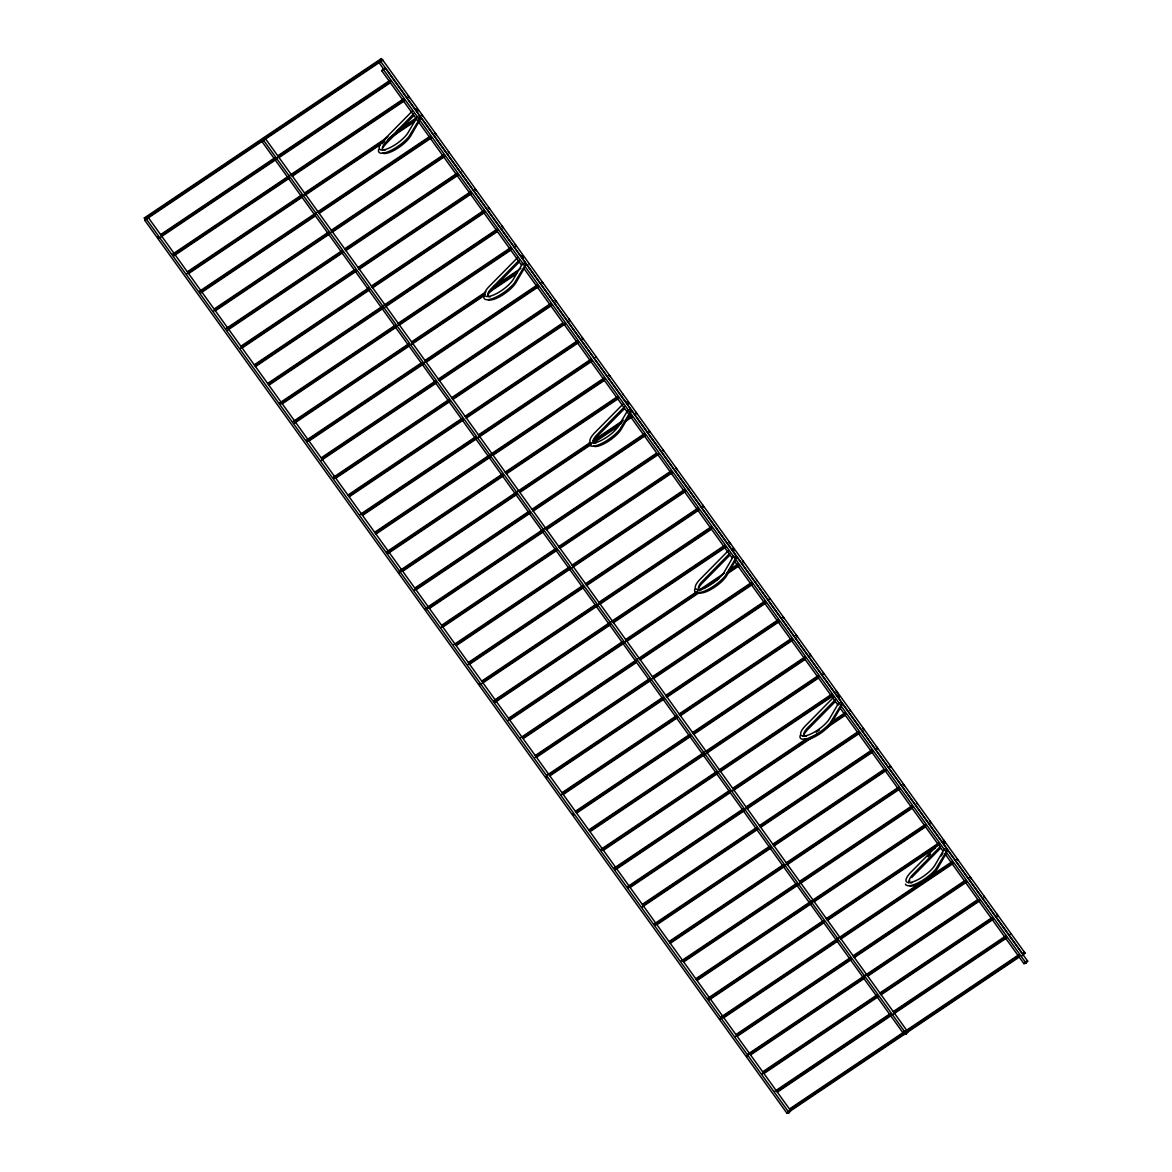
<?xml version="1.0" encoding="UTF-8"?>
<svg xmlns="http://www.w3.org/2000/svg" width="1172" height="1172" viewBox="0 0 1172 1172"><rect width="100%" height="100%" fill="white"/><g stroke="black" fill="none" stroke-linecap="round" stroke-linejoin="round"><path stroke-width="1.5" d="M144.727 220.277L148.463 217.772L790.704 1110.748L789.078 1112.711L786.969 1113.268L144.727 220.277L262.543 141.05M261.913 141.475L265.648 138.97L907.89 1031.946L906.264 1033.924L904.154 1034.466L261.913 141.475L265.648 138.97M944.881 853.729L1023.962 963.692L1026.071 963.135L1027.697 961.172L385.456 68.181L383.347 68.738L379.098 62.687L380.739 60.71L382.834 60.168L1025.09 953.144L1022.057 955.795M382.834 60.168L379.098 62.687M521.701 265.341L381.72 70.701L383.347 68.738M385.456 68.181L381.72 70.701M786.969 1113.268L787.35 1112.404M1023.962 963.692L1024.343 962.813M417.452 116.526L408.09 132.612A18.107 5.699 -35.7 0 1 384.943 149.606A18.107 5.699 -35.7 0 1 385.134 138.618L412.354 111.018M419.049 116.511L420.455 117.537L408.852 136.728A20.393 6.417 -35.7 0 1 388.855 151.422A20.393 6.417 -35.7 0 1 378.659 149.518M419.107 121.478L410.61 136.099A18.107 5.699 -35.7 0 1 396.605 148.903A18.107 5.699 -35.7 0 1 382.761 153.151M522.829 263.041L513.468 279.112A18.107 5.699 -35.7 0 1 490.321 296.106A18.107 5.699 -35.7 0 1 490.497 285.118L517.731 257.532M524.426 263.026L525.818 264.037L514.23 283.228A20.393 6.417 -35.7 0 1 494.218 297.922A20.393 6.417 -35.7 0 1 484.021 296.033M524.485 267.992L515.973 282.599A18.107 5.699 -35.7 0 1 501.982 295.403A18.107 5.699 -35.7 0 1 488.123 299.666M628.192 409.541L618.831 425.612A18.107 5.699 -35.7 0 1 595.684 442.62A18.107 5.699 -35.7 0 1 595.874 431.633L623.094 404.032M629.789 409.526L631.181 410.537L619.592 429.743A20.393 6.417 -35.7 0 1 599.595 444.422A20.393 6.417 -35.7 0 1 589.399 442.533M629.847 414.492L621.35 429.099A18.107 5.699 -35.7 0 1 607.345 441.917A18.107 5.699 -35.7 0 1 593.486 446.166M733.555 556.055L724.208 572.126A18.107 5.699 -35.7 0 1 701.046 589.12A18.107 5.699 -35.7 0 1 701.237 578.133L728.471 550.532M735.166 556.026L736.558 557.052L724.97 576.243A20.393 6.417 -35.7 0 1 704.958 590.937A20.393 6.417 -35.7 0 1 694.762 589.047M735.225 560.992L726.713 575.613A18.107 5.699 -35.7 0 1 712.708 588.417A18.107 5.699 -35.7 0 1 698.864 592.68M838.932 702.555L829.571 718.626A18.107 5.699 -35.7 0 1 806.424 735.62A18.107 5.699 -35.7 0 1 806.614 724.633L833.834 697.047M840.529 702.541L841.921 703.552L830.333 722.758A20.393 6.417 -35.7 0 1 810.321 737.437A20.393 6.417 -35.7 0 1 800.139 735.547M840.588 707.507L832.076 722.113A18.107 5.699 -35.7 0 1 818.085 734.917A18.107 5.699 -35.7 0 1 804.226 739.18M944.295 849.055L934.948 865.126A18.107 5.699 -35.7 0 1 911.787 882.135A18.107 5.699 -35.7 0 1 911.977 871.148L939.197 843.547M941.277 855.912L942.962 853.011M945.892 849.041L947.298 850.052L935.696 869.258A20.393 6.417 -35.7 0 1 917.793 882.985A20.393 6.417 -35.7 0 1 905.473 884.084M945.951 854.007L937.453 868.628A18.107 5.699 -35.7 0 1 923.448 881.432A18.107 5.699 -35.7 0 1 909.604 885.68M382.087 143.731L384.094 141.592M413.613 113.889L385.09 142.955A15.822 4.981 -35.7 0 0 384.958 150.324M413.628 115.764L387.639 142.105A18.107 5.699 -35.7 0 0 382.848 147.862M518.991 260.404L490.453 289.455A15.822 4.981 -35.7 0 0 490.321 296.824M518.991 262.264L493.016 288.605A18.107 5.699 -35.7 0 0 488.211 294.362M624.354 406.904L595.816 435.955A15.822 4.981 -35.7 0 0 593.135 442.034M624.368 408.779L598.379 435.12A18.107 5.699 -35.7 0 0 593.589 440.862M729.731 553.418L701.193 582.469A15.822 4.981 -35.7 0 0 698.497 588.534M729.731 555.279L703.757 581.62A18.107 5.699 -35.7 0 0 698.952 587.377M835.094 699.918L806.556 728.969A15.822 4.981 -35.7 0 0 806.439 736.338M835.109 701.779L809.12 728.12A18.107 5.699 -35.7 0 0 803.274 736.25M928.063 856.717L930.539 854.212M940.471 846.418L911.933 875.484A15.822 4.981 -35.7 0 0 911.801 882.853M940.471 848.294L914.482 874.634A18.107 5.699 -35.7 0 0 911.684 877.608M144.303 217.977L145.548 219.721L144.303 217.977L381.31 58.6L382.57 60.343L381.31 58.6M144.801 218.505L150.88 214.417M155.436 211.341L163.04 206.243M166.072 204.192L199.504 181.719M202.536 179.682L210.14 174.569M216.219 170.482L222.299 166.395M226.855 163.333L260.272 140.845M263.319 138.809L270.908 133.696M273.955 131.66L281.544 126.547M284.591 124.51L293.703 118.372M298.259 115.31L328.643 94.873M334.723 90.786L340.803 86.699M345.359 83.637L352.962 78.524M355.995 76.488L377.267 62.189M145.035 219.208L382.057 59.831M265.575 139.014L379.523 62.394M160.711 234.547L274.658 157.912M277.705 155.876L390.13 80.267M161.223 235.059L168.827 229.946M171.859 227.91L177.939 223.823M182.495 220.761L190.098 215.648M193.131 213.612L202.243 207.473M206.799 204.411L237.198 183.975M243.263 179.887L249.343 175.8M253.899 172.738L261.502 167.625M264.535 165.589L273.662 159.451M278.218 156.389L308.602 135.952M314.682 131.865L320.762 127.777M325.318 124.715L332.907 119.617M335.954 117.566L343.543 112.453M346.59 110.417L380.006 87.944M383.054 85.893L389.133 81.806M161.458 235.762L390.877 81.498M160.447 237.301L275.918 159.656M278.965 157.619L389.866 83.036M172.577 254.163L403.52 98.873M176.122 252.639L180.678 249.577M183.726 247.526L217.142 225.053M223.222 220.966L229.302 216.879M233.858 213.817L239.938 209.729M244.494 206.668L252.097 201.555M255.13 199.518L287.037 178.056M291.594 174.994L299.197 169.881M305.262 165.794L311.342 161.707M315.898 158.645L349.329 136.172M352.362 134.121L358.442 130.048M362.998 126.972L370.601 121.873M373.634 119.822L382.761 113.699M387.317 110.622L402.509 100.411M173.324 255.393L288.781 177.748M291.828 175.697L404.252 100.103M173.837 255.906L289.294 178.261M292.341 176.225L404.765 100.616M187.476 271.743L301.424 195.123M304.471 193.087L388.02 136.89M397.147 130.751L416.895 117.478M187.989 272.27L197.101 266.132M200.148 264.096L207.737 258.983M210.784 256.946L219.897 250.808M224.453 247.746L257.869 225.273M260.916 223.222L266.996 219.135M271.552 216.073L279.141 210.96M282.188 208.924L300.413 196.662M306.493 192.574L326.241 179.301M332.321 175.214L338.4 171.127M342.957 168.05L350.56 162.952M353.592 160.901L385.5 139.453M403.739 127.191L409.804 123.104M186.7 273.999L384.211 141.182M390.291 137.095L416.119 119.72M188.736 273.486L302.684 196.867M305.716 194.83L380.168 144.757M387.756 139.658L413.584 122.284M199.343 291.374L430.271 136.084M201.364 290.876L234.796 268.388M240.875 264.301L246.94 260.228M251.511 257.151L259.1 252.053M262.147 250.002L269.736 244.889M272.783 242.853L306.2 220.38M312.279 216.293L315.312 214.242M322.915 209.143L328.995 205.056M333.551 201.98L341.14 196.881M344.187 194.83L366.968 179.506M370.015 177.47L377.604 172.357M380.651 170.321L388.24 165.208M394.319 161.121L400.399 157.033M404.955 153.971L427.751 138.648M201.599 291.579L315.546 214.959M318.594 212.908L431.018 137.3M200.588 293.117L314.536 216.498M319.092 213.421L431.53 137.827M214.242 308.954L328.189 232.334M331.222 230.283L443.661 154.689M217.787 307.43L225.376 302.317M231.455 298.23L237.535 294.157M242.091 291.081L249.695 285.983M252.727 283.932L286.158 261.459M289.191 259.408L296.794 254.309M299.827 252.258L308.939 246.135M313.51 243.073L325.655 234.898M331.735 230.811L343.894 222.636M349.974 218.549L356.039 214.461M360.61 211.4L368.198 206.287M371.246 204.236L415.298 174.613M421.378 170.526L427.458 166.439M432.014 163.377L439.603 158.264M213.465 311.21L442.884 156.931M215.487 310.697L329.435 234.078M332.482 232.027L444.906 156.433M226.093 328.585L341.565 250.94M344.597 248.889L457.036 173.295M228.13 328.072L255.481 309.686M258.514 307.65L264.594 303.563M269.15 300.501L276.753 295.388M279.786 293.337L323.838 263.715M329.918 259.627L335.998 255.54M345.11 249.416L348.157 247.365M351.19 245.329L358.793 240.216M361.826 238.165L395.257 215.692M398.29 213.656L405.893 208.543M411.973 204.455L418.038 200.368M422.609 197.306L456.025 174.833M228.364 328.79L342.312 252.156M345.344 250.119L457.783 174.511M227.353 330.328L342.825 252.683M345.857 250.632L458.296 175.038M240.993 346.165L354.94 269.545M357.987 267.494L470.412 191.886M241.505 346.678L244.552 344.641M249.109 341.579L255.188 337.492M259.745 334.43L267.333 329.317M270.38 327.266L303.797 304.793M306.844 302.757L314.433 297.644M320.513 293.557L326.592 289.469M331.149 286.408L353.944 271.084M358.5 268.007L364.58 263.934M367.612 261.883L373.692 257.796M378.248 254.734L385.837 249.621M388.884 247.585L397.997 241.447M402.553 238.385L432.937 217.948M439.017 213.861L445.096 209.773M449.652 206.712L457.256 201.599M460.288 199.562L469.401 193.439M240.216 348.406L355.687 270.761M358.735 268.725L471.159 193.116M242.252 347.908L356.2 271.289M359.233 269.238L471.671 193.629M254.383 364.77L368.33 288.136M371.363 286.1L483.802 210.491M254.881 365.283L273.12 353.021M276.153 350.985L282.232 346.897M286.788 343.836L294.392 338.723M297.424 336.686L306.551 330.548M311.107 327.486L341.492 307.049M347.571 302.962L353.651 298.875M358.207 295.813L365.796 290.7M371.876 286.613L376.432 283.551M379.479 281.514L412.896 259.027M418.975 254.939L425.055 250.867M429.611 247.79L435.691 243.703M440.247 240.641L447.836 235.528M450.883 233.492L482.791 212.029M255.115 366.001L369.063 289.367M372.11 287.33L484.534 211.722M255.628 366.514L369.576 289.894M372.623 287.843L485.047 212.235M267.758 383.376L497.177 229.097M269.794 382.863L272.827 380.827M277.383 377.765L284.986 372.652M288.019 370.616L321.45 348.128M327.515 344.041L332.086 340.979M338.151 336.891L344.231 332.804M348.787 329.742L356.391 324.629M359.423 322.593L382.219 307.269M385.251 305.218L392.854 300.12M395.887 298.069L403.49 292.956M409.57 288.869L415.65 284.781M420.206 281.72L453.623 259.246M456.67 257.21L462.75 253.123M467.306 250.046L474.894 244.948M477.942 242.897L496.166 230.635M268.505 384.592L382.453 307.972M385.485 305.936L497.924 230.327M269.018 385.119L496.913 231.866M279.625 402.992L395.081 325.347M398.128 323.311L510.553 247.702M281.646 402.494L301.394 389.207M304.442 387.17L312.03 382.057M315.078 380.021L324.19 373.883M328.746 370.821L362.177 348.348M365.21 346.297L371.29 342.209M375.846 339.148L383.449 334.049M386.482 331.998L394.085 326.885M400.15 322.798L430.549 302.376M436.614 298.289L442.694 294.201M447.25 291.139L454.853 286.027M457.886 283.976L465.489 278.877M468.522 276.826L501.953 254.353M280.357 404.223L511.3 248.933M282.393 403.725L396.341 327.091M399.374 325.054L510.289 250.471M293 421.598L408.471 343.953M411.504 341.916L485.955 291.843M493.544 286.744L520.895 268.344M295.022 421.1L302.625 415.987M305.658 413.95L339.089 391.463M345.169 387.39L351.248 383.303M355.805 380.226L361.884 376.139M366.44 373.077L374.029 367.979M377.076 365.928L408.984 344.48M413.54 341.404L421.129 336.305M427.209 332.218L433.288 328.131M437.845 325.054L445.448 319.956M448.48 317.905L481.912 295.432M498.613 284.195L504.693 280.108M509.249 277.046L516.852 271.933M295.256 421.803L409.204 345.183M412.251 343.132L485.179 294.099M489.735 291.037L517.086 272.637M294.245 423.341L408.208 346.722M411.24 344.671L484.168 295.637M488.724 292.575L516.076 274.175M306.375 440.203L421.847 362.558M424.879 360.522L537.318 284.913M309.921 438.68L319.048 432.556M322.08 430.505L329.684 425.392M335.763 421.319L341.828 417.232M346.399 414.156L353.988 409.057M357.021 407.006L390.452 384.533M393.484 382.482L401.088 377.384M404.12 375.333L413.247 369.209M417.803 366.147L420.836 364.096M425.392 361.035L451.22 343.66M454.267 341.623L460.347 337.536M464.903 334.474L472.492 329.361M475.539 327.325L519.592 297.688M525.671 293.601L531.751 289.513M307.123 441.434L538.065 286.144M309.144 440.921L423.107 364.302M426.139 362.265L538.563 286.657M321.275 457.783L435.222 381.164M438.269 379.113L550.693 303.519M326.343 455.234L359.775 432.761M362.807 430.725L368.887 426.637M373.443 423.575L381.047 418.463M384.079 416.412L391.682 411.313M394.715 409.262L428.146 386.789M444.862 375.553L450.927 371.465M455.483 368.404L463.087 363.291M466.119 361.254L499.55 338.767M502.583 336.73L510.186 331.617M516.266 327.53L522.346 323.443M526.902 320.381L534.491 315.268M537.538 313.232L549.683 305.057M322.022 459.014L435.969 382.394M439.002 380.343L551.441 304.735M321.011 460.552L436.482 382.907M439.515 380.856L551.953 305.262M333.141 477.414L448.612 399.769M451.645 397.718L562.56 323.135M333.654 477.927L336.686 475.891M342.766 471.803L347.322 468.741M353.402 464.654L359.482 460.567M364.038 457.505L371.627 452.392M374.674 450.341L408.09 427.868M411.138 425.832L418.726 420.719M424.806 416.631L430.886 412.544M435.442 409.482L443.045 404.369M452.158 398.246L477.986 380.871M482.542 377.809L490.145 372.696M493.178 370.66L502.29 364.521M506.861 361.459L540.277 338.986M543.325 336.935L549.39 332.848M553.946 329.786L561.549 324.688M333.888 478.645L449.345 400.985M452.392 398.949L564.816 323.34M335.91 478.132L449.858 401.513M452.905 399.462L565.329 323.868M348.04 494.994L461.988 418.375M465.02 416.324L577.459 340.73M348.553 495.507L351.585 493.471M354.633 491.434L386.526 469.972M391.096 466.91L398.685 461.797M401.732 459.761L448.832 428.088M451.865 426.037L457.944 421.949M465.533 416.851L470.089 413.775M473.136 411.738L480.725 406.625M483.772 404.589L517.189 382.101M523.269 378.029L529.348 373.941M533.905 370.865L539.984 366.777M544.541 363.716L552.144 358.603M555.176 356.566L577.972 341.242M348.787 496.225L462.735 419.591M465.767 417.554L578.206 341.946M349.285 496.738L463.248 420.118M466.28 418.067L578.704 342.473M359.892 514.625L475.363 436.98M478.41 434.929L590.835 359.321M361.928 514.112L366.484 511.051M371.041 507.989L377.12 503.901M381.676 500.84L389.28 495.727M392.312 493.69L425.744 471.203M431.823 467.115L436.38 464.053M442.459 459.966L448.524 455.879M453.095 452.817L460.684 447.704M463.731 445.668L475.876 437.493M478.923 435.442L497.148 423.195M500.195 421.144L507.784 416.031M513.863 411.943L519.943 407.871M524.499 404.794L557.916 382.321M560.963 380.285L567.043 376.197M571.599 373.121L579.188 368.023M582.235 365.972L589.824 360.873M362.163 514.83L476.11 438.196M479.143 436.16L591.582 360.551M362.675 515.343L592.094 361.064M374.791 532.205L604.21 377.926M375.304 532.718L405.702 512.281M408.735 510.245L416.338 505.132M419.371 503.096L428.483 496.957M433.039 493.895L440.643 488.783M443.675 486.746L466.471 471.422M469.503 469.371L475.583 465.284M480.139 462.222L487.742 457.124M493.822 453.037L534.842 425.451M540.922 421.363L546.987 417.276M551.558 414.214L559.147 409.101M562.194 407.05L569.782 401.952M572.83 399.901L603.214 379.464M375.538 533.436L604.957 379.157M376.051 533.949L489.999 457.329M493.046 455.278L603.946 380.695M386.657 551.822L502.129 474.177M505.161 472.14L617.6 396.532M388.694 551.323L396.283 546.211M399.33 544.174L406.918 539.061M409.966 537.025L443.382 514.552M449.462 510.465L455.542 506.377M460.098 503.301L466.178 499.213M470.734 496.152L478.337 491.053M481.37 489.002L502.642 474.704M505.674 472.653L514.801 466.529M517.834 464.478L525.437 459.38M531.502 455.293L537.582 451.205M542.138 448.144L549.741 443.031M552.774 440.98L586.205 418.507M589.238 416.47L596.841 411.357M599.874 409.306L616.589 398.07M387.405 553.052L502.876 475.407M505.908 473.371L618.347 397.762M387.917 553.58L503.389 475.92M506.421 473.884L617.336 399.3M400.033 570.427L589.956 442.723M592.988 440.687L623.387 420.25M627.943 417.188L630.976 415.137M403.593 568.903L423.341 555.631M426.374 553.58L433.977 548.481M440.057 544.394L446.136 540.307M450.693 537.23L458.281 532.132M461.329 530.081L493.236 508.633M497.792 505.557L505.381 500.459M508.428 498.408L514.493 494.32M522.097 489.222L555.528 466.734M558.561 464.698L564.64 460.611M569.196 457.549L576.8 452.436M579.832 450.4L587.436 445.287M596.548 439.148L622.376 421.788M400.78 571.658L516.251 494.013M519.284 491.962L590.703 443.954M593.735 441.903L621.087 423.517M627.167 419.43L631.723 416.368M402.816 571.16L516.764 494.525M519.797 492.489L591.215 444.466M594.248 442.43L618.552 426.081M624.632 421.993L632.235 416.88M414.932 588.022L528.894 511.388M531.927 509.351L644.351 433.743M416.968 587.509L464.068 555.836M467.101 553.799L473.18 549.712M477.737 546.65L485.34 541.537M488.372 539.486L495.976 534.388M499.008 532.337L529.407 511.915M538.519 505.777L544.599 501.689M549.155 498.627L555.235 494.54M559.791 491.478L567.38 486.365M570.427 484.329L603.844 461.841M606.891 459.805L614.48 454.692M620.559 450.605L626.639 446.517M631.195 443.456L643.355 435.281M414.156 590.263L529.627 512.618M532.674 510.567L645.098 434.973M416.192 589.765L530.14 513.131M533.187 511.095L645.611 435.486M426.798 607.638L656.217 453.374M427.311 608.165L440.98 598.965M447.059 594.878L451.616 591.816M457.695 587.729L463.775 583.641M468.331 580.58L475.935 575.467M478.967 573.416L512.398 550.943M515.431 548.906L523.034 543.793M529.099 539.706L535.179 535.619M539.735 532.557L542.783 530.506M550.371 525.408L582.279 503.945M586.835 500.883L594.438 495.771M597.471 493.734L606.598 487.596M611.154 484.534L644.571 462.061M647.618 460.01L653.698 455.923M429.055 607.843L543.017 531.224M546.049 529.173L658.474 453.579M429.567 608.356L543.53 531.736M546.562 529.7L658.986 454.091M441.698 625.218L555.645 548.599M558.692 546.548L671.117 470.954M448.29 621.658L455.879 616.545M458.926 614.509L490.834 593.047M495.39 589.985L502.978 584.872M506.026 582.836L513.614 577.723M516.662 575.672L553.125 551.162M559.205 547.075L562.238 545.024M566.794 541.962L572.874 537.875M577.43 534.813L585.033 529.7M588.066 527.664L621.497 505.191M627.562 501.103L632.133 498.027M638.198 493.939L644.278 489.852M648.834 486.79L656.437 481.692M659.47 479.641L671.629 471.466M440.921 627.474L556.392 549.829M559.425 547.778L671.864 472.17M442.957 626.961L556.905 550.342M559.938 548.291L672.376 472.697M453.564 644.849L569.035 567.204M572.068 565.153L684.492 489.559M455.586 644.351L461.665 640.264M464.713 638.213L469.269 635.151M475.349 631.063L481.414 626.976M485.984 623.914L493.573 618.801M496.606 616.765L530.037 594.277M533.07 592.241L540.673 587.128M546.753 583.041L552.832 578.953M557.389 575.892L564.977 570.779M572.581 565.68L601.441 546.269M604.488 544.218L612.077 539.105M615.124 537.069L624.237 530.945M628.793 527.869L636.396 522.771M639.429 520.72L671.336 499.272M675.892 496.196L683.496 491.097M455.82 645.054L569.768 568.42M572.815 566.384L685.239 490.775M456.333 645.567L685.752 491.302M468.463 662.429L582.411 585.81M585.443 583.759L697.882 508.165M468.976 662.942L473.532 659.88M476.565 657.844L508.472 636.381M513.028 633.32L520.632 628.207M523.664 626.17L532.777 620.032M537.347 616.97L543.412 612.883M547.983 609.821L579.876 588.373M587.48 583.26L592.036 580.199M595.068 578.148L602.672 573.035M605.704 570.998L642.168 546.474M645.215 544.438L651.295 540.351M655.851 537.289L661.931 533.201M666.487 530.125L674.076 525.027M677.123 522.976L696.871 509.703M467.687 664.685L583.158 587.025M586.19 584.989L698.615 509.38M469.708 664.172L583.671 587.553M586.703 585.502L699.127 509.908M481.839 681.035L595.786 604.415M598.833 602.364L711.258 526.755M482.351 681.547L488.431 677.46M492.987 674.398L499.067 670.311M503.623 667.249L511.212 662.136M514.259 660.1L550.723 635.576M553.755 633.539L558.312 630.463M564.391 626.375L570.471 622.288M575.027 619.226L582.63 614.128M585.663 612.077L594.775 605.953M599.346 602.877L619.094 589.604M622.127 587.553L629.73 582.455M635.81 578.367L641.875 574.28M646.446 571.218L654.035 566.105M657.067 564.054L690.498 541.581M693.531 539.545L701.134 534.432M704.167 532.381L710.247 528.308M482.586 682.265L712.005 527.986M481.575 683.803L597.046 606.158M600.079 604.107L710.994 529.524M493.705 700.666L724.633 545.361M497.25 699.127L527.634 678.705M530.682 676.654L538.27 671.556M544.35 667.469L550.43 663.381M554.986 660.305L562.575 655.207M565.622 653.156L597.53 631.708M602.086 628.646L608.165 624.559M612.722 621.482L621.834 615.359M626.39 612.297L632.47 608.209M637.026 605.148L668.934 583.685M673.49 580.623L681.093 575.511M684.126 573.474L691.729 568.361M694.762 566.31L723.637 546.899M494.438 701.882L609.909 624.237M612.956 622.2L725.38 546.592M494.95 702.409L610.422 624.764M613.469 622.713L725.893 547.104M508.604 718.246L622.552 641.611M625.584 639.575L724.34 573.167M728.896 570.105L738.023 563.966M510.626 717.733L518.229 712.635M521.262 710.584L528.865 705.485M531.898 703.434L541.025 697.311M545.581 694.234L577.488 672.787M582.045 669.725L588.11 665.637M592.68 662.561L600.269 657.463M603.316 655.412L621.541 643.15M627.621 639.062L639.78 630.902M642.813 628.851L647.369 625.789M653.449 621.702L659.528 617.615M664.085 614.553L671.673 609.44M674.72 607.404L697.516 592.08M700.548 590.029L706.628 585.941M711.184 582.88L718.773 577.767M735.489 566.53L738.536 564.494M507.828 720.487L697.736 592.783M703.815 588.696L719.007 578.47M726.611 573.372L738.756 565.197M509.849 719.989L623.797 643.355M626.844 641.318L699.772 592.27M727.123 573.884L739.268 565.71M520.456 737.862L751.399 582.572M522.492 737.364L555.924 714.891M561.989 710.803L568.068 706.716M572.625 703.654L580.228 698.541M583.26 696.49L616.692 674.017M619.724 671.981L627.328 666.868M633.407 662.781L636.44 660.744M644.043 655.631L651.632 650.519M654.679 648.482L686.572 627.02M691.143 623.958L698.732 618.845M701.779 616.809L710.891 610.671M715.447 607.609L748.879 585.136M522.727 738.067L636.674 661.447M639.707 659.397L752.146 583.803M523.239 738.594L635.663 662.986M640.22 659.924L752.658 584.315M535.355 755.457L649.317 678.822M652.35 676.786L764.774 601.177M538.915 753.918L548.027 747.795M552.583 744.733L558.663 740.645M563.219 737.584L595.127 716.121M599.683 713.059L607.286 707.947M610.319 705.91L617.922 700.797M620.955 698.761L630.067 692.623M634.623 689.561L646.783 681.386M652.863 677.299L657.419 674.237M660.451 672.186L666.531 668.099M671.087 665.037L677.167 660.949M681.723 657.888L689.326 652.775M692.359 650.738L725.79 628.265M731.87 624.178L736.426 621.101M742.506 617.014L748.571 612.927M753.142 609.865L765.287 601.69M534.578 757.698L763.998 603.419M536.615 757.2L650.563 680.566M653.61 678.529L766.034 602.921M547.221 775.073L662.693 697.428M665.725 695.392L778.164 619.783M549.258 774.575L573.562 758.225M579.642 754.138L585.722 750.051M590.278 746.989L597.867 741.876M600.914 739.84L634.33 717.352M637.378 715.316L644.966 710.203M651.046 706.115L657.126 702.028M666.238 695.904L669.285 693.853M672.318 691.817L705.749 669.344M708.782 667.293L716.385 662.195M719.418 660.144L728.53 654.02M733.086 650.943L740.689 645.845M743.722 643.794L775.63 622.347M549.478 775.278L663.44 698.659M666.472 696.608L778.897 621.014M549.99 775.791L663.938 699.171M666.985 697.135L779.409 621.526M562.12 792.653L676.068 716.033M679.115 713.982L791.539 638.388M562.633 793.18L565.666 791.129M570.222 788.067L577.825 782.955M580.858 780.918L612.766 759.456M617.322 756.394L624.925 751.281M627.958 749.245L637.085 743.107M641.641 740.045L647.72 735.957M652.277 732.896L675.057 717.572M681.137 713.484L684.184 711.448M688.74 708.371L696.329 703.273M699.376 701.222L706.965 696.109M710.012 694.073L746.476 669.549M749.509 667.513L755.588 663.425M760.145 660.363L766.224 656.276M770.78 653.2L778.384 648.101M781.416 646.05L790.529 639.927M561.344 794.909L676.815 717.264M679.848 715.213L792.287 639.604M563.38 794.396L677.328 717.777M680.361 715.726L792.799 640.132M575.496 811.258L689.444 734.639M692.491 732.588L804.915 656.994M576.009 811.786L592.724 800.535M597.28 797.473L603.36 793.385M607.916 790.324L615.52 785.211M618.552 783.174L655.016 758.65M658.063 756.614L662.62 753.537M668.685 749.45L674.764 745.377M679.321 742.301L686.924 737.203M693.004 733.115L723.388 712.679M726.42 710.628L734.024 705.529M740.103 701.442L746.183 697.355M750.739 694.293L758.328 689.18M761.375 687.129L794.792 664.656M797.839 662.62L803.919 658.532M576.243 812.489L690.191 735.855M693.238 733.818L805.662 658.21M576.756 813.002L690.704 736.382M693.751 734.331L804.651 659.748M588.886 829.864L818.305 675.599M590.908 829.366L595.464 826.289M598.511 824.253L631.928 801.78M634.975 799.729L642.564 794.631M648.643 790.543L654.723 786.456M659.279 783.379L666.883 778.281M669.915 776.23L701.823 754.783M706.379 751.721L713.982 746.608M717.015 744.557L726.127 738.433M730.683 735.371L736.763 731.284M741.319 728.222L773.227 706.76M777.783 703.698L783.863 699.611M788.419 696.549L796.022 691.436M799.055 689.385L817.294 677.138M589.619 831.094L703.581 754.46M706.613 752.424L819.038 676.815M590.131 831.607L818.041 678.354M600.738 849.495L716.209 771.85M719.256 769.799L831.681 694.19M602.774 848.982L610.363 843.884M614.934 840.807L622.522 835.709M625.57 833.658L633.158 828.56M636.191 826.509L645.318 820.385M649.874 817.309L681.782 795.861M686.338 792.799L692.418 788.712M696.974 785.65L704.562 780.537M707.61 778.486L715.198 773.388M721.278 769.301L744.073 753.977M747.106 751.926L751.662 748.864M757.742 744.777L763.822 740.689M768.378 737.628L775.981 732.515M779.014 730.478L812.445 707.991M815.478 705.954L823.081 700.841M601.485 850.711L832.428 695.421M603.521 850.213L717.469 773.593M720.502 771.542L831.417 696.959M614.128 868.1L729.585 790.441M732.632 788.404L805.56 739.371M816.195 732.207L819.228 730.171M831.388 721.996L845.056 712.796M616.15 867.588L660.217 837.965M666.297 833.878L672.362 829.791M676.933 826.729L684.521 821.616M687.568 819.58L720.985 797.092M724.032 795.056L730.097 790.968M734.654 787.906L743.781 781.768M748.337 778.706L754.416 774.619M758.973 771.557L790.88 750.095M795.436 747.033L803.025 741.92M833.424 721.498L842.536 715.36M616.384 868.306L730.332 791.671M733.379 789.635L812.372 736.499M827.578 726.288L845.803 714.026M615.373 869.844L729.321 793.21M732.368 791.173L817.441 733.95M825.044 728.852L844.792 715.565M627.503 886.691L742.975 809.046M746.007 807.01L858.446 731.401M632.572 884.157L640.176 879.044M643.208 876.993L652.321 870.869M656.877 867.807L662.956 863.72M667.513 860.658L699.42 839.196M703.976 836.134L710.056 832.047M714.612 828.985L722.216 823.872M725.248 821.836L734.361 815.697M738.931 812.636L741.964 810.584M746.52 807.523L769.315 792.199M775.395 788.111L781.46 784.024M786.031 780.962L793.62 775.849M796.652 773.813L833.131 749.289M836.163 747.253L840.72 744.176M846.799 740.089L852.879 736.016M628.251 887.922L859.179 732.632M630.272 887.424L744.22 810.79M747.267 808.753L859.691 733.145M642.403 904.286L756.35 827.652M759.397 825.615L871.822 750.007M647.471 901.737L677.856 881.3M683.935 877.213L690.015 873.125M694.571 870.063L702.175 864.951M705.207 862.914L749.26 833.277M765.975 822.041L773.579 816.928M776.611 814.892L810.042 792.418M813.075 790.368L820.678 785.269M823.711 783.218L832.823 777.095M837.394 774.018L843.459 769.931M848.03 766.869L870.811 751.545M643.15 905.502L757.097 828.882M760.13 826.831L872.569 751.237M642.139 907.04L757.61 829.395M760.643 827.359L873.081 751.75M654.269 923.902L769.726 846.257M772.773 844.221L883.688 769.638M663.894 918.291L669.974 914.204M674.53 911.142L680.61 907.055M685.166 903.993L718.583 881.52M721.63 879.469L729.218 874.356M732.266 872.32L739.854 867.207M745.934 863.119L752.014 859.032M756.57 855.97L768.729 847.796M773.286 844.734L788.478 834.523M793.034 831.446L799.114 827.359M803.67 824.297L811.258 819.199M814.306 817.148L823.418 811.024M827.974 807.947L850.769 792.624M853.802 790.587L858.358 787.525M864.438 783.438L870.518 779.351M875.074 776.289L884.186 770.151M655.002 925.133L770.473 847.488M773.52 845.437L885.944 769.843M657.038 924.635L770.986 848.001M774.018 845.964L886.457 770.356M669.168 941.482L783.116 864.863M786.148 862.826L898.587 787.218M669.681 942.01L695.509 924.635M701.574 920.547L707.654 916.46M712.21 913.398L719.813 908.285M722.846 906.249L766.913 876.612M772.993 872.539L779.072 868.452M786.661 863.339L791.217 860.277M794.264 858.226L827.681 835.753M830.728 833.702L838.317 828.604M844.397 824.517L850.476 820.429M855.033 817.367L862.636 812.255M865.668 810.204L897.576 788.756M669.901 942.713L899.32 788.448M670.413 943.226L784.361 866.606M787.408 864.57L899.832 788.961M681.02 961.113L796.491 883.468M799.524 881.417L911.963 805.823M683.056 960.615L687.612 957.539M692.169 954.477L699.772 949.379M702.804 947.328L710.408 942.215M713.44 940.178L746.872 917.705M749.904 915.654L759.017 909.531M763.573 906.469L769.652 902.381M774.209 899.305L797.004 883.981M800.037 881.945L806.116 877.857M810.672 874.795L818.276 869.683M821.308 867.632L828.912 862.533M834.991 858.446L841.071 854.359M845.627 851.297L877.535 829.835M882.091 826.773L888.171 822.685M892.727 819.624L900.316 814.511M903.363 812.474L910.952 807.362M683.291 961.318L797.238 884.699M800.271 882.648L912.71 807.039M683.803 961.831L911.699 808.592M695.919 978.693L925.338 824.429M696.432 979.221L716.18 965.933M719.227 963.882L726.816 958.784M729.863 956.733L737.452 951.635M740.499 949.584L749.611 943.46M754.167 940.384L784.551 919.961M790.631 915.874L796.711 911.787M801.267 908.725L808.87 903.612M814.936 899.525L848.367 877.052M851.399 875.001L855.97 871.939M862.035 867.851L868.115 863.764M872.671 860.702L880.275 855.589M883.307 853.553L916.738 831.065M919.771 829.029L924.327 825.967M696.666 979.924L926.085 825.645M697.179 980.437L811.127 903.817M814.159 901.766L925.074 827.183M707.785 998.324L823.257 920.679M826.289 918.628L938.728 843.034M709.807 997.812L717.411 992.713M720.443 990.662L764.51 961.04M770.59 956.953L776.67 952.865M781.226 949.803L788.815 944.691M791.862 942.654L823.769 921.192M828.326 918.13L835.914 913.017M838.962 910.981L848.074 904.843M852.63 901.781L858.71 897.693M863.266 894.632L895.174 873.169M899.73 870.107L907.333 864.995M910.366 862.958L917.969 857.845M921.002 855.809L937.717 844.572M708.533 999.54L823.989 921.895M827.036 919.859L939.461 844.25M709.031 1000.068L822.993 923.433M827.549 920.372L935.417 847.839M721.161 1016.93L952.104 861.625M724.721 1015.406L733.833 1009.268M736.866 1007.231L744.469 1002.119M747.502 1000.082L755.105 994.969M761.185 990.882L767.25 986.795M771.806 983.733L803.714 962.271M808.27 959.209L814.35 955.121M818.906 952.06L826.509 946.947M829.542 944.91L835.621 940.823M843.225 935.71L873.609 915.273M879.689 911.186L885.768 907.099M890.324 904.037L897.913 898.924M900.96 896.888L919.185 884.626M931.344 876.451L945.013 867.251M721.908 1018.146L837.379 940.501M840.412 938.464L952.851 862.856M723.944 1017.648L837.892 941.028M840.925 938.977L953.363 863.368M736.06 1034.51L850.008 957.876M853.055 955.839L965.479 880.231M738.096 1033.997L782.149 1004.375M788.229 1000.287L794.308 996.2M798.865 993.138L806.468 988.025M809.5 985.989L850.52 958.403M859.647 952.265L865.712 948.177M870.269 945.115L877.872 940.017M880.904 937.966L914.336 915.493M917.368 913.442L924.972 908.344M928.004 906.293L937.131 900.169M941.687 897.093L947.767 893.02M952.323 889.944L964.468 881.769M735.284 1036.751L850.755 959.106M853.787 957.07L966.226 881.461M737.32 1036.253L851.268 959.619M854.3 957.583L966.739 881.974M747.926 1054.126L977.345 899.862M748.439 1054.654L762.108 1045.453M768.187 1041.366L774.267 1037.279M778.823 1034.217L784.903 1030.129M789.459 1027.068L822.876 1004.594M825.923 1002.543L833.512 997.431M836.559 995.394L844.148 990.281M850.227 986.194L856.307 982.107M860.863 979.045L863.911 977.009M866.943 974.958L892.771 957.597M897.327 954.521L903.407 950.433M907.963 947.372L915.566 942.273M918.599 940.222L927.711 934.099M932.267 931.022L962.666 910.6M968.746 906.513L974.811 902.425M750.183 1054.331L864.13 977.712M867.177 975.675L979.602 900.067M750.695 1054.859L864.643 978.224M867.69 976.188L980.114 900.579M762.826 1071.721L876.773 995.087M879.806 993.05L992.245 917.442M769.418 1068.146L799.802 1047.709M805.882 1043.622L811.947 1039.535M816.518 1036.473L824.106 1031.36M827.154 1029.324L871.206 999.701M880.318 993.563L883.366 991.527M887.922 988.45L895.511 983.352M898.558 981.301L942.61 951.679M948.69 947.591L954.77 943.504M959.326 940.442L966.929 935.329M969.962 933.293L992.757 917.954M762.049 1073.962L877.52 996.317M880.553 994.266L992.992 918.672M764.071 1073.464L878.033 996.83M881.066 994.794L993.49 919.185M774.677 1091.337L890.149 1013.692M893.196 1011.656L1005.62 936.047M776.714 1090.839L779.761 1088.788M785.826 1084.701L791.906 1080.613M796.462 1077.551L804.065 1072.453M807.098 1070.402L814.701 1065.289M817.734 1063.253L851.165 1040.78M854.198 1038.729L863.31 1032.605M867.881 1029.543L873.946 1025.456M878.517 1022.38L890.661 1014.205M893.709 1012.168L911.933 999.906M914.98 997.87L922.569 992.757M925.616 990.706L933.205 985.608M936.252 983.557L945.365 977.433M949.921 974.372L980.305 953.935M986.385 949.847L992.464 945.76M997.02 942.698L1004.609 937.585M776.948 1091.542L890.896 1014.923M893.928 1012.872L1006.367 937.278M777.461 1092.07L1006.88 937.79M789.591 1108.917L1019.01 954.653M790.089 1109.445L820.488 1089.008M823.52 1086.971L829.6 1082.884M834.156 1079.808L841.76 1074.709M844.792 1072.658L853.905 1066.535M858.461 1063.473L888.845 1043.036M894.925 1038.949L901.004 1034.861M908.608 1029.748L913.164 1026.687M916.196 1024.636L960.264 995.013M966.343 990.926L972.408 986.839M976.979 983.777L984.568 978.664M987.615 976.628L995.204 971.515M998.251 969.478L1017.999 956.191M788.815 1111.173L1019.743 955.883M787.804 1112.711L1018.732 957.421M1025.603 961.714L1027.697 961.172M422.609 116.145L421.451 114.416L422.198 115.632M541.874 281.851L543.134 283.595L542.138 282.349M650.064 432.409L649.024 430.681L649.654 431.897M743.737 562.648L742.579 560.905L743.326 562.135M863.002 728.339L864.247 730.083L863.266 728.838M971.192 878.912L970.035 877.169L970.782 878.399M416.075 108.937L417.847 111.413M521.452 255.452L523.225 257.913M626.815 401.952L628.588 404.413M732.178 548.452L733.95 550.928M837.555 694.967L839.328 697.428M942.918 841.467L944.691 843.928M462.105 170.746L462.339 171.449M476.125 190.567L474.968 188.824L476.228 190.567M529.012 263.759L529.231 264.462M596.138 357.489L595.654 356.771M608.883 374.864L610.026 376.608L608.781 374.864M622.669 393.982L622.903 394.7M635.634 412.075L636.792 413.819L635.795 412.573M689.795 487.713L689.326 486.995M756.467 580.023L756.702 580.741M850.125 710.247L850.359 710.965M917.266 803.977L916.782 803.26M929.997 821.367L931.154 823.096L929.894 821.352M956.762 858.578L957.92 860.307L956.923 859.076M1010.923 934.201L1010.44 933.483M158.835 238.326L157.942 237.096M399.037 571.98L399.256 572.683M546.855 777.842L545.962 776.597M720.15 1018.468L720.384 1019.171M746.916 1055.679L747.15 1056.382M381.193 62.131L1023.449 955.121M383.815 70.144L1026.071 963.135M523.84 268.315L732.222 558.048M734.361 561.022L838.024 705.148M840.163 708.122L942.742 850.755M264.008 140.933L906.264 1033.924M146.822 219.735L789.078 1112.711M983.938 896.287L984.67 897.518L983.689 896.272M770.326 599.346L769.33 598.116L770.077 599.332M662.81 449.799L663.557 451.03L662.561 449.784M449.198 152.858L448.319 151.627L448.949 152.843M572.976 813.822L573.723 815.053L572.727 813.808M479.319 683.598L480.051 684.829L479.07 683.584M426.022 609.894L425.275 608.664M158.191 237.11L158.938 238.326M947.298 850.052L947.665 851.502M841.921 703.552L842.302 705.002M736.558 557.052L736.939 558.502M631.181 410.537L631.562 411.987M627.328 410.581L627.709 412.031M525.818 264.037L526.199 265.487M420.455 117.537L420.821 118.987M701.061 589.838A15.822 4.981 -35.7 0 1 699.362 589.516M908.637 882.75A18.107 5.699 -35.7 0 1 909.692 880.392M595.698 443.324A15.822 4.981 -35.7 0 1 593.999 443.016M408.178 95.811L409.321 97.554L408.178 95.811M434.929 133.022L436.087 134.765L434.929 133.022M488.46 207.429L489.603 209.173L488.46 207.429M501.836 226.035L502.993 227.778L501.836 226.035M515.211 244.64L516.369 246.384L515.211 244.64M555.352 300.457L556.51 302.2L555.352 300.457M568.742 319.062L569.885 320.791L568.742 319.062M582.118 337.668L583.275 339.397L582.118 337.668M675.775 467.892L676.933 469.635L675.775 467.892M702.541 505.103L703.698 506.831L702.541 505.103M729.292 542.299L730.449 544.042L729.292 542.299M782.823 616.721L783.965 618.464L782.823 616.721M796.198 635.327L797.253 637.055L796.198 635.327M809.574 653.932L810.731 655.661L809.574 653.932M822.964 672.538L824.106 674.266L822.964 672.538M836.339 691.143L837.497 692.872L836.339 691.143M876.48 746.945L877.638 748.688L876.48 746.945M889.856 765.55L891.013 767.294L889.856 765.55M903.246 784.156L904.388 785.899L903.246 784.156M943.387 839.972L944.529 841.701L943.387 839.972M996.903 914.38L998.061 916.123L996.903 914.38M1023.669 951.591L1024.811 953.334L1023.669 951.591"/></g></svg>
